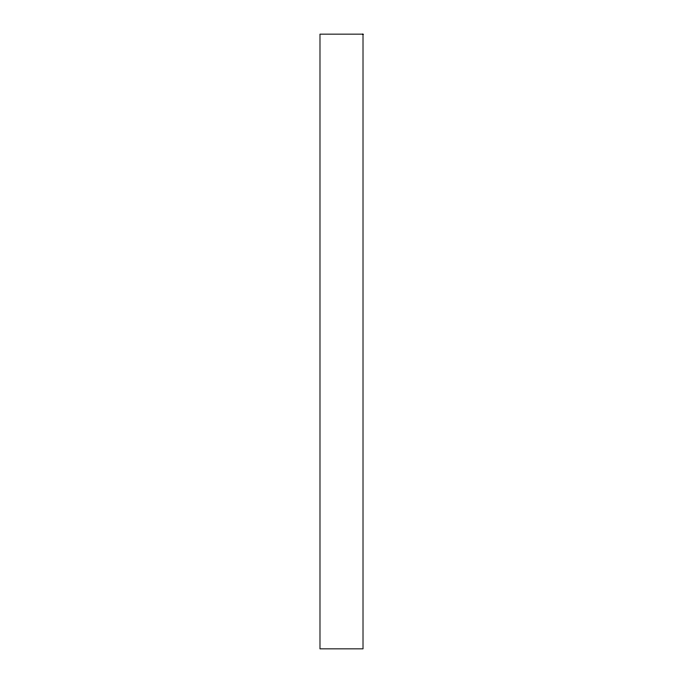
<?xml version="1.0" encoding="UTF-8"?>
<svg xmlns="http://www.w3.org/2000/svg" width="683" height="683" viewBox="0 0 683 683"><rect width="100%" height="100%" fill="white"/><g stroke="black" fill="none" stroke-linecap="round" stroke-linejoin="round"><path stroke-width="1.02" d="M363.014 34.15L319.986 34.15L319.986 648.85L363.014 648.85L363.014 34.15"/></g></svg>
